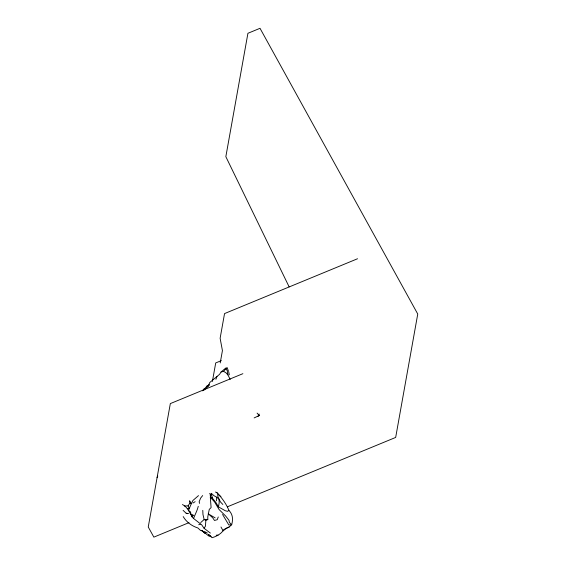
<?xml version="1.0" encoding="UTF-8"?>
<svg xmlns="http://www.w3.org/2000/svg" width="566" height="566" viewBox="0 0 566 566"><rect width="100%" height="100%" fill="white"/><g stroke="black" fill="none" stroke-linecap="round" stroke-linejoin="round"><path stroke-width="0.85" d="M216.523 500.797L216.7 497.21L213.948 495.689L211.288 493.319L210.326 497.252L211.097 507.596L209.271 509.379L207.764 516.921L207.814 519.546L205.854 520.373L204.149 519.503L202.968 514.501L202.784 510.355M205.854 520.373L205.437 526.147L204.093 528.311L210.354 533.066M215.398 492.052L216.778 492.484L218.016 494.168L217.712 496.064L219.014 499.148L220.45 501.936L222.834 504.462M216.778 492.484C221.723 497.62 226.23 503.74 228.919 510.39L227.603 511.331L225.303 510.744L218.504 506.895L219.191 502.629L219.014 499.148L216.7 497.21M212.399 381.449L215.71 362.94L221.348 360.62M220.216 362.947L222.424 350.609L220.124 338.263L224.539 313.585L357.542 258.747M198.27 506.294C197.272 510.56 195.136 514.367 193.551 518.463L201.708 524.845L204.093 528.311M193.551 518.463L191.74 516.631L192.879 514.671L191.124 514.933C188.648 511.006 186.985 506.697 182.457 504.525M218.257 516.97L217.238 519.694L214.486 520.472L212.689 517.749L208.224 513.808L215.137 517.876M215.901 379.305L216.969 376.489L219.601 374.289L221.065 371.989L225.884 367.95M157.086 477.64L157.765 476.048M187.558 508.48L189.15 508.402L188.096 505.884L189.978 502.933L189.61 500.783L191.287 503.747L188.52 510.383L190.537 511.947L191.124 514.933L192.383 516.199M202.614 390.83L204.128 388.686M210.163 495.455L211.019 494.274L209.356 493.75M202.67 495.561L200.605 498.144L199.126 501.844L199.635 503.4M221.065 371.989L223.485 371.395L227.1 367.532L228.431 371.055M204.319 389.118L207.106 385.899L209.349 384.625M216.969 376.489L209.76 382.51L208.033 386.557L203.661 390.37M200.314 524.243L198.701 524.739M210.524 535.875L208.387 534.431L212.059 537.7C216.537 536.448 221.483 533.78 223.846 529.543L229.209 526.96L231.692 524.71C233.093 519.546 233.029 514.565 228.919 510.39M200.725 522.567L204.149 519.503L207.814 519.546M198.517 495.618L192.9 500.5L191.287 503.747L189.978 502.933M191.74 516.631L193.791 515.286M193.02 503.025L195.15 501.674M257.396 416.583L259.207 415.536L259.058 413.987M254.148 417.92L259.207 415.536L257.084 413.102M209.222 385.453L207.121 386.437L207.106 385.899M229.209 526.96L226.174 528.333L223.174 530.894L220.966 526.996M242.878 373.687L170.331 403.6L148.25 526.996L153.853 537.134L188.98 522.651M227.376 506.818L395.669 437.433L417.75 314.038L260.013 28.3L247.922 33.288L225.841 156.676L289.141 286.877M216.191 535.195L218.073 535.132M184.339 505.969L188.096 505.884M183.108 510.355L186.164 513.249L188.577 513.574M211.139 536.618L208.705 535.967L201.765 530.349L205.571 533.533L204.468 532.401M202.685 531.078L200.633 530.498L197.874 527.979C191.803 525.991 186.433 522.135 183.207 516.602M186.164 513.249L187.551 513.695M223.485 371.395L225.728 372.548L227.921 374.911L230.192 379.453M204.552 531.587L207.411 533.13M210.297 496.495L212.554 498.285L215.964 502.608L218.504 506.895M202.508 531.071L205.571 533.533M218.016 494.168L220.938 496.665M210.326 497.252L214.592 501.985L219.084 509.534L225.721 516.107L229.025 520.331L229.315 522.361L231.692 524.71L228.798 524.972L222.565 514.452M225.792 368.608L227.284 370.744L227.921 374.911M212.554 498.285L211.373 494.054M228.699 371.763L229.315 374.833"/></g></svg>
